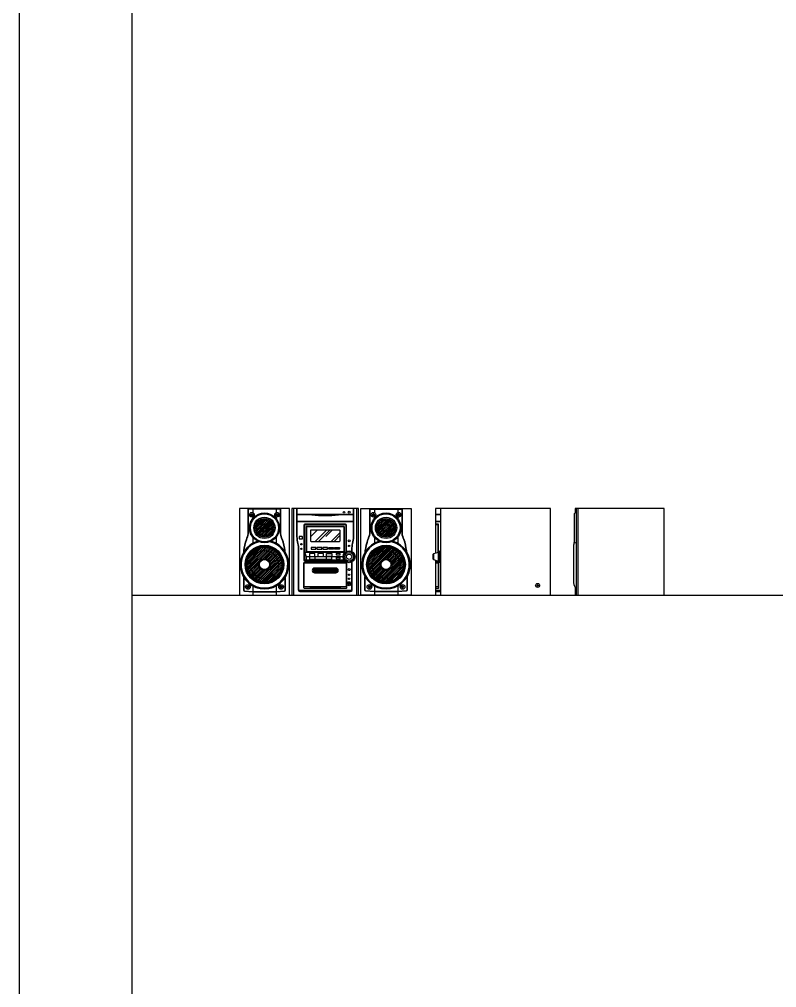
# Model space of a CAD drawing. Header units: inches. Extents: x 11.6 to 54.1, y 10.7 to 35.5.
# Drawn here: x 33.099 to 35.369, y 20.241 to 23.146 of the extents above; entities that cross this region are included whole.
import ezdxf

# ---------------------------------------------------------------- set-up
doc = ezdxf.new("R2010")
doc.units = ezdxf.units.IN
doc.header["$MEASUREMENT"] = 0
for name, color, linetype in [('02', 2, 'Continuous'), ('1', 1, 'Continuous'), ('8', 8, 'Continuous'), ('kadrbm', 4, 'Continuous')]:
    doc.layers.add(name, color=color, linetype=linetype)
pattern_1 = [(44.99999999999999, (-18.95339263581153, 25.69237392633528), (-0.002651650429449553, 0.002651650429449554), [])]
pattern_2 = [(44.99999999999999, (-18.95339263581153, 25.69237392633528), (-0.001767766952966369, 0.001767766952966369), [])]
pattern_3 = [(44.99999999999999, (-18.95339263581153, 25.69237392633528), (-0.002209708691207961, 0.002209708691207961), [])]

# ---------------------------------------------------------------- blocks, each defined once
blk = doc.blocks.new('kadrbm')
at = {"layer": 'kadrbm', "color": 4}
blk.add_lwpolyline([(0, 0), (0, 24.79716181331605), (21, 24.79716181331605), (21, 0), (0, 0)], close=True, dxfattribs=at)
blk.add_lwpolyline([(20.66310160432477, 0.325668449208024), (20.66310160432477, 24.46026341759716), (0.3368983956752345, 24.46026341759716), (0.3368983956752345, 0.325668449208024), (20.66310160432477, 0.325668449208024)], dxfattribs=at)

msp = doc.modelspace()

# ---------------------------------------------------------------- hatches: boundary and pattern name
at = {"layer": '8'}
h = msp.add_hatch(dxfattribs=at)
h.set_pattern_fill('ANSI31,_O', color=256, scale=0.02)
h.set_pattern_definition(pattern_2)
h.paths.add_polyline_path([(33.79255247557122, 21.65932767700593, 1), (33.79955247555446, 21.65932767700593, 1)])
h = msp.add_hatch(dxfattribs=at)
h.set_pattern_fill('ANSI31,_O', color=256, scale=0.03)
h.set_pattern_definition(pattern_1)
edge = h.paths.add_edge_path()
edge.add_arc((33.83356077804748, 21.62037316267975), 0.028, 0, 360)
h = msp.add_hatch(dxfattribs=at)
h.set_pattern_fill('ANSI31,_O', color=256, scale=0.02)
h.set_pattern_definition(pattern_2)
h.paths.add_polyline_path([(33.87456908052373, 21.65932767700593, 1), (33.86756908042408, 21.65932767700593, 1)])
h = msp.add_hatch(dxfattribs=at)
h.set_pattern_fill('ANSI31,_O', color=256, scale=0.025)
h.set_pattern_definition(pattern_3)
h.paths.add_polyline_path([(34.05575487854477, 21.65902676636193), (34.05575487854477, 21.66002676635122), (33.97575487858668, 21.66002676635122), (33.97575487858668, 21.65902676636193, 0.05275841578523818)])
h = msp.add_hatch(dxfattribs=at)
h.set_pattern_fill('ANSI31,_O', color=256, scale=0.02)
h.set_pattern_definition(pattern_2)
h.paths.add_polyline_path([(34.16394067670736, 21.65932767700593, 1), (34.15694067672413, 21.65932767700593, 1)])
h = msp.add_hatch(dxfattribs=at)
h.set_pattern_fill('ANSI31,_O', color=256, scale=0.03)
h.set_pattern_definition(pattern_1)
edge = h.paths.add_edge_path()
edge.add_arc((34.19794897920038, 21.62037316267975), 0.028, 0, 360)
h = msp.add_hatch(dxfattribs=at)
h.set_pattern_fill('ANSI31,_O', color=256, scale=0.02)
h.set_pattern_definition(pattern_2)
h.paths.add_polyline_path([(34.23195728157699, 21.65932767700593, 1), (34.23895728156022, 21.65932767700593, 1)])
h = msp.add_hatch(dxfattribs=at)
h.set_pattern_fill('AR-RROOF,_O', color=256, scale=0.04000000000000001, angle=45)
h.set_pattern_definition([(44.99999999999999, (-18.94311053353776, 25.78535628486731), (0.03394112549695429, 0.09050966799187808), [0.6000000000000001, -0.08000000000000002, 0.2, -0.04000000000000001]), (44.99999999999999, (-18.91963458830904, 25.83711650125639), (-0.06590235200658623, 0.009333809511662435), [0.12, -0.0132, 0.24, -0.03]), (44.99999999999999, (-18.95301002847444, 25.82354005105168), (0.1281277487510024, 0.1660286722226014), [0.3200000000000001, -0.05600000000000001, 0.16, -0.04000000000000001])])
h.paths.add_polyline_path([(33.97325487852614, 21.61352676635448, 0.4142135623730916), (33.97125487866398, 21.6115267663468), (33.97125487866398, 21.5818897218474, 0.4142135623730958), (33.97325487852614, 21.57988972183972), (34.0582548786053, 21.57988972183972, 0.4142135623730951), (34.06025487858388, 21.5818897218474), (34.06025487858388, 21.6115267663468, 0.4142135623730988), (34.0582548786053, 21.61352676635448)])
h = msp.add_hatch(dxfattribs=at)
h.set_pattern_fill('ANSI31,_O', color=256, scale=0.03)
h.set_pattern_definition(pattern_1)
edge = h.paths.add_edge_path()
edge.add_arc((33.83356077804748, 21.51014579479539), 0.05500000000000001, 0, 360)
edge = h.paths.add_edge_path(flags=17)
edge.add_arc((33.83356077804748, 21.51014579479539), 0.018, 0, 360)
h = msp.add_hatch(dxfattribs=at)
h.set_pattern_fill('ANSI31,_O', color=256, scale=0.03)
h.set_pattern_definition(pattern_1)
edge = h.paths.add_edge_path()
edge.add_arc((34.19794897920038, 21.51014579479539), 0.05500000000000001, 0, 360)
edge = h.paths.add_edge_path(flags=17)
edge.add_arc((34.19794897920038, 21.51014579479539), 0.018, 0, 360)
h = msp.add_hatch(dxfattribs=at)
h.set_pattern_fill('ANSI31,_O', color=256, scale=0.025)
h.set_pattern_definition(pattern_3)
h.paths.add_polyline_path([(34.04775487863045, 21.4865267663468, 0.9801882956804626), (34.04775487863045, 21.49852676634924), (33.98375487861741, 21.49852676634924, 0.9801882956804626), (33.98375487861741, 21.4865267663468)])
h = msp.add_hatch(dxfattribs=at)
h.set_pattern_fill('ANSI31,_O', color=256, scale=0.02)
h.set_pattern_definition(pattern_2)
h.paths.add_polyline_path([(33.78066055615019, 21.4433844475048, 1), (33.78766055613342, 21.4433844475048, 1)])
h = msp.add_hatch(dxfattribs=at)
h.set_pattern_fill('ANSI31,_O', color=256, scale=0.02)
h.set_pattern_definition(pattern_2)
h.paths.add_polyline_path([(33.88646099982835, 21.4433844475048, 1), (33.87946099984512, 21.4433844475048, 1)])
h = msp.add_hatch(dxfattribs=at)
h.set_pattern_fill('ANSI31,_O', color=256, scale=0.025)
h.set_pattern_definition(pattern_3)
h.paths.add_polyline_path([(33.97053581917245, 21.44302676634703), (33.97053581917245, 21.43802676635693), (34.060973937959, 21.43802676635693), (34.060973937959, 21.44302676634703)])
h = msp.add_hatch(dxfattribs=at)
h.set_pattern_fill('ANSI31,_O', color=256, scale=0.02)
h.set_pattern_definition(pattern_2)
h.paths.add_polyline_path([(34.09018913620204, 21.45349055169805, 1), (34.08418913614988, 21.45349055169805, 1)])
h = msp.add_hatch(dxfattribs=at)
h.set_pattern_fill('ANSI31,_O', color=256, scale=0.02)
h.set_pattern_definition(pattern_2)
h.paths.add_polyline_path([(34.15204875728633, 21.4433844475048, 1), (34.14504875730309, 21.4433844475048, 1)])
h = msp.add_hatch(dxfattribs=at)
h.set_pattern_fill('ANSI31,_O', color=256, scale=0.02)
h.set_pattern_definition(pattern_2)
h.paths.add_polyline_path([(34.24384920099802, 21.4433844475048, 1), (34.25084920098126, 21.4433844475048, 1)])

# ---------------------------------------------------------------- linework, layer by layer
at = {"layer": '02'}
for p, q in [((33.90856077800091, 21.67802676636217), (33.75856077797763, 21.67802676636217)), ((33.75856077797763, 21.67802676636217), (33.75856077797763, 21.41802676635285)), ((33.88156077799905, 21.67602676635448), (33.78556077797949, 21.67602676635448)), ((33.79856077801488, 21.67802676636217), (33.79856077801488, 21.66599144288062)), ((33.86856077796366, 21.67802676636217), (33.86856077796366, 21.66599144288062)), ((33.90856077800091, 21.41802676635285), (33.90856077800091, 21.67802676636217)), ((33.91575487864721, 21.67802676636217), (33.91575487864721, 21.41802676635285)), ((34.11575487860065, 21.67802676636217), (33.91575487864721, 21.67802676636217)), ((33.92075487853545, 21.67802676636217), (33.92075487853545, 21.41802676635285)), ((34.11075487859599, 21.41802676635285), (34.11075487859599, 21.67802676636217)), ((34.11575487860065, 21.41802676635285), (34.11575487860065, 21.67802676636217)), ((34.12294897913053, 21.41802676635285), (34.12294897913053, 21.67802676636217)), ((34.12294897913053, 21.67802676636217), (34.27294897915382, 21.67802676636217)), ((34.1499489791324, 21.67602676635448), (34.24594897915195, 21.67602676635448)), ((34.16294897916779, 21.67802676636217), (34.16294897916779, 21.66599144288062)), ((34.23294897911656, 21.67802676636217), (34.23294897911656, 21.66599144288062)), ((34.27294897915382, 21.67802676636217), (34.27294897915382, 21.41802676635285)), ((34.36086323553283, 21.67802676636217), (34.36086323553283, 21.41802676635285)), ((35.03165219175681, 21.67802676636217), (34.76465219176426, 21.67802676636217)), ((34.76465219176426, 21.67802676636217), (34.76465219176426, 21.66484025584083)), ((34.76765219179034, 21.67802676636217), (34.76765219179034, 21.41802676635285)), ((34.772652191795, 21.67802676636217), (34.772652191795, 21.41802676635285)), ((35.03165219175681, 21.41802676635285), (35.03165219175681, 21.67802676636217)), ((33.79856077801488, 21.65309645402027), (33.79856077801488, 21.64865743392744)), ((33.86856077796366, 21.65309645402027), (33.86856077796366, 21.64865743392744)), ((34.09975487853918, 21.66002676635122), (33.93175487859227, 21.66002676635122)), ((33.97575487858668, 21.65902676636193), (33.93175487859227, 21.65902676636193)), ((33.97575487858668, 21.65902676636193), (33.97575487858668, 21.66002676635122)), ((34.05575487854477, 21.65902676636193), (34.05575487854477, 21.66002676635122)), ((34.09975487853918, 21.65902676636193), (34.05575487854477, 21.65902676636193)), ((34.16294897916779, 21.65309645402027), (34.16294897916779, 21.64865743392744)), ((34.23294897911656, 21.65309645402027), (34.23294897911656, 21.64865743392744)), ((34.36086323553283, 21.66002676635122), (34.34586323563527, 21.66002676635122)), ((34.36086323553283, 21.65902676636193), (34.34586323563527, 21.65902676636193)), ((34.09975487853918, 21.63902676635786), (33.93175487859227, 21.63902676635786)), ((34.09975487853918, 21.63802676635402), (33.93175487859227, 21.63802676635402)), ((34.36086323553283, 21.63902676635786), (34.34586323563527, 21.63902676635786)), ((34.36086323553283, 21.63802676635402), (34.34586323563527, 21.63802676635402)), ((33.79856077801488, 21.59208889143207), (33.79856077801488, 21.57420826431786)), ((33.86856077796366, 21.59208889143207), (33.86856077796366, 21.57420826431786)), ((34.16294897916779, 21.59208889143207), (34.16294897916779, 21.57420826431786)), ((34.23294897911656, 21.59208889143207), (34.23294897911656, 21.57420826431786)), ((33.95325487862393, 21.54702976279674), (34.07501935270667, 21.54702976279674)), ((33.95325487862393, 21.54702976279674), (33.95825487862859, 21.53452078533024)), ((33.95825487862859, 21.53452078533024), (34.06922938859608, 21.53452078533024)), ((33.95825487862859, 21.53452078533024), (33.95825487862859, 21.52452078533548)), ((33.98495740360632, 21.53309334933016), (33.98495740360632, 21.52596970699102)), ((34.01882757012319, 21.53309334933016), (34.01882757012319, 21.52596970699102)), ((34.34006729092035, 21.54260233544352), (34.34006729092035, 21.52492691283129)), ((34.35470643300615, 21.54676462413642), (34.35470643300615, 21.52076462413839)), ((33.95825487862859, 21.52452078533548), (33.95475487863697, 21.52252676635413)), ((33.95825487862859, 21.52452078533548), (34.071741250563, 21.52452078533548)), ((34.34586323563527, 21.52102676635565), (34.35378445543866, 21.52102676635565)), ((34.34586323563527, 21.51702676635483), (34.35470643300615, 21.51702676635483)), ((34.34586323563527, 21.5150267663617), (34.35470643300615, 21.5150267663617)), ((33.79856077801488, 21.44608332528747), (33.79856077801488, 21.41802676635285)), ((33.86856077796366, 21.44608332528747), (33.86856077796366, 21.41802676635285)), ((33.97053581917245, 21.44302676634703), (33.97053581917245, 21.43802676635693)), ((34.060973937959, 21.44302676634703), (34.060973937959, 21.43802676635693)), ((34.16294897916779, 21.44608332528747), (34.16294897916779, 21.41802676635285)), ((34.23294897911656, 21.44608332528747), (34.23294897911656, 21.41802676635285)), ((34.76465219176426, 21.44229010205032), (34.76465219176426, 21.41802676635285)), ((33.75856077797763, 21.41802676635285), (33.90856077800091, 21.41802676635285)), ((33.91575487864721, 21.41802676635285), (34.11575487860065, 21.41802676635285)), ((34.09475487865094, 21.43282927196429), (33.9367597570974, 21.43282927196429)), ((34.27294897915382, 21.41802676635285), (34.12294897913053, 21.41802676635285)), ((34.36086323553283, 21.43282927196429), (34.34586323563527, 21.43282927196429)), ((34.76465219176426, 21.41802676635285), (35.03165219175681, 21.41802676635285))]:
    msp.add_line(p, q, dxfattribs=at)
for points in [[(33.77156077801302, 21.54868149253031), (33.77156077801302, 21.55117651157212, -0.06666243402232792), (33.77945163891237, 21.5857491225384, 0.06192251407236358), (33.78456077804841, 21.60249577244991), (33.78456077804841, 21.67802676636217)], [(33.77256077806052, 21.55024567011293), (33.77256077806052, 21.55113075965215, -0.0665174259571417), (33.78037756633531, 21.58537014290647, 0.06211576691700189), (33.78556077797949, 21.60240964902056), (33.78556077797949, 21.67802676636217)], [(33.89456077803444, 21.55024567011293), (33.89456077803444, 21.55113075965215, 0.0665174259571417), (33.88674398975964, 21.58537014290647, -0.06211576691700189), (33.88156077799905, 21.60240964902056), (33.88156077799905, 21.67802676636217)], [(33.89556077796552, 21.54868149253031), (33.89556077796552, 21.55117651157212, 0.06666243402232792), (33.88766991718258, 21.5857491225384, -0.06192251407236358), (33.88256077804655, 21.60249577244991), (33.88256077804655, 21.67802676636217)], [(34.09575487858202, 21.51793488911659), (34.09575487858202, 21.43302676635227, -0.4142135623730783), (34.09075487857736, 21.42802676636217), (33.94075487855408, 21.42802676636217, -0.4142135623730617), (33.93575487854942, 21.43302676635227), (33.93575487854942, 21.55599227159706, 0.05448273974874517), (33.93395822330896, 21.57319622042138, -0.04319869440575975), (33.93075487854477, 21.59390831635989), (33.93075487854477, 21.67802676636217)], [(34.10075487858668, 21.67802676636217), (34.10075487858668, 21.59390831635989, -0.04319869440575976), (34.0975515339389, 21.57319622042138, 0.05448273974874517), (34.09575487858202, 21.55599227159706), (34.09575487858202, 21.54959435914367)], [(34.13594897916592, 21.54868149253031), (34.13594897916592, 21.55117651157212, -0.06666243402232792), (34.14383984006528, 21.5857491225384, 0.06192251407236358), (34.14894897920131, 21.60249577244991), (34.14894897920131, 21.67802676636217)], [(34.13694897921342, 21.55024567011293), (34.13694897921342, 21.55113075965215, -0.0665174259571417), (34.14476576748822, 21.58537014290647, 0.06211576691700189), (34.1499489791324, 21.60240964902056), (34.1499489791324, 21.67802676636217)], [(34.25894897918734, 21.55024567011293), (34.25894897918734, 21.55113075965215, 0.0665174259571417), (34.25113219091255, 21.58537014290647, -0.06211576691700189), (34.24594897915195, 21.60240964902056), (34.24594897915195, 21.67802676636217)], [(34.25994897911843, 21.54868149253031), (34.25994897911843, 21.55117651157212, 0.06666243402232792), (34.25205811833549, 21.5857491225384, -0.06192251407236358), (34.24694897919945, 21.60249577244991), (34.24694897919945, 21.67802676636217)], [(34.34586323563527, 21.523278975094), (34.34586323563527, 21.41802676635285), (34.69086323560733, 21.41802676635285), (34.69086323560733, 21.67802676636217), (34.34686323556635, 21.67802676636217, 0.414213562373097), (34.34586323563527, 21.67702676635832), (34.34586323563527, 21.54425027319536)], [(34.76765219179034, 21.66537316267801, 0.26197165896624), (34.76165219173819, 21.66237316268104), (34.76165219173819, 21.57837316267847, 0.26197165896624), (34.76765219179034, 21.5753731626815)], [(34.09475487865094, 21.5174331347576), (34.09475487865094, 21.43302676635227, -0.4142135623725623), (34.09075487857736, 21.42902676635146), (33.94075487855408, 21.42902676635146, -0.4142135623731617), (33.93675487859692, 21.43302676635227), (33.93675487859692, 21.55598987783611, 0.05451726671494665), (33.93493278719071, 21.57342073163323, -0.04315686883169533), (33.93175487859227, 21.59394194895009), (33.93175487859227, 21.63802676635402)], [(34.07975487863697, 21.55015892391981), (34.07975487863697, 21.62802676635926, 0.4142135623730742), (34.07675487861089, 21.63102676635623), (33.95475487863697, 21.63102676635623, 0.414213562373095), (33.95175487861089, 21.62802676635926), (33.95175487861089, 21.52402676635262, 0.4142135623731182), (33.95475487863697, 21.52102676635565), (34.07446838262077, 21.52102676635565)], [(34.07825487862393, 21.54939243964924), (34.07825487862393, 21.62802676635926, 0.4142135623716743), (34.07675487861089, 21.62952676635774), (33.95475487863697, 21.62952676635774, 0.414213562373095), (33.95325487862393, 21.62802676635926), (33.95325487862393, 21.52402676635262, 0.4142135623745158), (33.95475487863697, 21.52252676635413), (34.07312540277891, 21.52252676635413)], [(34.09975487853918, 21.63802676635402), (34.09975487853918, 21.59394194895009, -0.04315686883150708), (34.09657696994073, 21.57342073163323, 0.05451726671532896), (34.09475487865094, 21.55598987783611), (34.09475487865094, 21.55009611351721)], [(34.76237230886291, 21.57748021685126, 0.05587555961322213), (34.75965219175961, 21.56514579480296), (34.75965219175961, 21.45514579480238, 0.07867289373517498), (34.76765219179034, 21.43714579479143)], [(34.35570643305365, 21.51929875325601), (34.35570643305365, 21.43902676636077, -0.414213562373095), (34.35470643300615, 21.43802676635693), (34.34586323563527, 21.43802676635693)], [(33.77056077796552, 21.47326761697201), (33.77056077796552, 21.43374172904311, 0.3853135861201864), (33.77326226687111, 21.4307566174744), (33.7984118937613, 21.42804165477588, 0.02492232113540707), (33.7987104048818, 21.42802676636217), (33.86841115121316, 21.42802676636217, 0.0249223211354104), (33.86870966233365, 21.42804165477588), (33.89385928922385, 21.4307566174744, 0.3853135861201932), (33.89656077801302, 21.43374172904311), (33.89656077801302, 21.47326761697201)], [(33.77156077801302, 21.47161009706048), (33.77156077801302, 21.43374172904311, 0.3858213379502566), (33.7733652896579, 21.43175130589822), (33.79851491654809, 21.42903634321425, 0.0244800134475992), (33.7987104048818, 21.42902676635146), (33.86841115121316, 21.42902676635146, 0.02448001344669297), (33.86860663954686, 21.42903634321425), (33.89375626643706, 21.43175130589822, 0.3858213379424028), (33.89556077796552, 21.43374172904311), (33.89556077796552, 21.47161009706048)], [(34.26094897916592, 21.47326761697201), (34.26094897916592, 21.43374172904311, -0.3853135861201864), (34.25824749026034, 21.4307566174744), (34.23309786348656, 21.42804165477588, -0.02492232113540707), (34.23279935236607, 21.42802676636217), (34.1630986060347, 21.42802676636217, -0.0249223211354104), (34.16280009491421, 21.42804165477588), (34.13765046802401, 21.4307566174744, -0.3853135861201932), (34.13494897911843, 21.43374172904311), (34.13494897911843, 21.47326761697201)], [(34.25994897911843, 21.47161009706048), (34.25994897911843, 21.43374172904311, -0.3858213379502566), (34.25814446758996, 21.43175130589822), (34.23299484069977, 21.42903634321425, -0.0244800134475992), (34.23279935236607, 21.42902676635146), (34.1630986060347, 21.42902676635146, -0.02448001344669297), (34.162903117701, 21.42903634321425), (34.1377534908108, 21.43175130589822, -0.3858213379424028), (34.13594897916592, 21.43374172904311), (34.13594897916592, 21.47161009706048)]]:
    msp.add_lwpolyline(points, format="xyb", dxfattribs=at)
for points in [[(33.93175487859227, 21.66002676635122), (33.93175487859227, 21.67802676636217)], [(34.09975487853918, 21.67802676636217), (34.09975487853918, 21.66002676635122)], [(33.93175487859227, 21.63902676635786), (33.93175487859227, 21.65902676636193)], [(34.09975487853918, 21.65902676636193), (34.09975487853918, 21.63902676635786)], [(34.35570643305365, 21.5482304950188), (34.35570643305365, 21.63102676635623), (34.34586323563527, 21.63102676635623)], [(34.35470643300615, 21.54676462413642), (34.35470643300615, 21.62952676635774), (34.34586323563527, 21.62952676635774)], [(34.35470643300615, 21.52076462413839), (34.35470643300615, 21.44302676634703)], [(34.35570643305365, 21.44302676634703), (34.34586323563527, 21.44302676634703)], [(34.36086323553283, 21.42902676635146), (34.34586323563527, 21.42902676635146)], [(34.36086323553283, 21.42802676636217), (34.34586323563527, 21.42802676636217)]]:
    msp.add_lwpolyline(points, dxfattribs=at)
for points in [[(34.07125487864069, 21.62452676635309), (33.96025487860717, 21.62452676635309, 0.414213562373095), (33.95825487862859, 21.62252676635995), (33.95825487862859, 21.55088972184473, 0.4142135623731399), (33.96025487860717, 21.54888972185159), (34.07125487864069, 21.54888972185159, 0.414213562373095), (34.07325487861927, 21.55088972184473), (34.07325487861927, 21.62252676635995, 0.414213562373095)], [(34.07125487864069, 21.62352676634924), (33.96025487860717, 21.62352676634924, 0.4142135623730951), (33.95925487855967, 21.62252676635995), (33.95925487855967, 21.55088972184473, 0.4142135623730951), (33.96025487860717, 21.54988972184088), (34.07125487864069, 21.54988972184088, 0.4142135623752262), (34.07225487857178, 21.55088972184473), (34.07225487857178, 21.62252676635995, 0.4142135623752262)], [(34.0582548786053, 21.61352676635448), (33.97325487852614, 21.61352676635448, 0.4142135623731584), (33.97125487866398, 21.6115267663468), (33.97125487866398, 21.5818897218474, 0.4142135623731624), (33.97325487852614, 21.57988972183972), (34.0582548786053, 21.57988972183972, 0.4142135623730951), (34.06025487858388, 21.5818897218474), (34.06025487858388, 21.6115267663468, 0.4142135623731655)], [(33.93817816114571, 21.58726703121516), (33.94685036268603, 21.58726703121516, 0.414213562373095), (33.94745036271453, 21.58786703121456), (33.94745036271453, 21.59339672020593, 0.4142135623725784), (33.94685036268603, 21.59399672020533), (33.93817816114571, 21.59399672020533, 0.414213562373095), (33.93757816111721, 21.59339672020593), (33.93757816111721, 21.58786703121456, 0.414213562373095)], [(33.97432975993544, 21.5565469209601), (33.98678342926834, 21.5565469209601, 0.414213562373095), (33.98778342931583, 21.55754692094939), (33.98778342931583, 21.56067056328772, 0.4142135623725784), (33.98678342926834, 21.56167056329156), (33.97432975993544, 21.56167056329156, 0.414213562373095), (33.97332975988794, 21.56067056328772), (33.97332975988794, 21.55754692094939, 0.414213562373095)], [(33.99192890185915, 21.5565469209601), (34.00438257130846, 21.5565469209601, 0.414213562373095), (34.00538257135596, 21.55754692094939), (34.00538257135596, 21.56067056328772, 0.4142135623725784), (34.00438257130846, 21.56167056329156), (33.99192890185915, 21.56167056329156, 0.414213562373095), (33.99092890192806, 21.56067056328772), (33.99092890192806, 21.55754692094939, 0.414213562373095)], [(34.00952804389927, 21.5565469209601), (34.02198171334859, 21.5565469209601, 0.414213562373095), (34.02298171327967, 21.55754692094939), (34.02298171327967, 21.56067056328772, 0.4142135623725784), (34.02198171334859, 21.56167056329156), (34.00952804389927, 21.56167056329156, 0.414213562373095), (34.00852804385178, 21.56067056328772), (34.00852804385178, 21.55754692094939, 0.414213562373095)], [(34.0395808552723, 21.5565469209601), (34.02712718582298, 21.5565469209601, -0.414213562373095), (34.0261271858919, 21.55754692094939), (34.0261271858919, 21.56067056328772, -0.4142135623725784), (34.02712718582298, 21.56167056329156), (34.0395808552723, 21.56167056329156, -0.414213562373095), (34.0405808553198, 21.56067056328772), (34.0405808553198, 21.55754692094939, -0.414213562373095)], [(34.05717999731242, 21.5565469209601), (34.04472632786311, 21.5565469209601, -0.414213562373095), (34.04372632793203, 21.55754692094939), (34.04372632793203, 21.56067056328772, -0.4142135623725784), (34.04472632786311, 21.56167056329156), (34.05717999731242, 21.56167056329156, -0.414213562373095), (34.05817999735992, 21.56067056328772), (34.05817999735992, 21.55754692094939, -0.414213562373095)], [(33.96919127424299, 21.53452078533024), (33.98364494367089, 21.53452078533024, 0.414213562373095), (33.98464494371839, 21.53552078533409), (33.98464494371839, 21.542656300479, 0.4142135623725784), (33.98364494367089, 21.54365630048284), (33.96919127424299, 21.54365630048284, 0.414213562373095), (33.96819127431191, 21.542656300479), (33.96819127431191, 21.53552078533409, 0.414213562373095)], [(33.96919127424299, 21.52596970699102), (34.0345936993701, 21.52596970699102, 0.414213562373095), (34.0355936994176, 21.52696970699486), (34.0355936994176, 21.53209334934087, 0.4142135623725784), (34.0345936993701, 21.53309334933016), (33.96919127424299, 21.53309334933016, 0.414213562373095), (33.96819127431191, 21.53209334934087), (33.96819127431191, 21.52696970699486, 0.414213562373095)], [(33.99466565215081, 21.53452078533024), (34.0091193215787, 21.53452078533024, 0.414213562373095), (34.01011932150978, 21.53552078533409), (34.01011932150978, 21.542656300479, 0.4142135623725784), (34.0091193215787, 21.54365630048284), (33.99466565215081, 21.54365630048284, 0.414213562373095), (33.99366565210331, 21.542656300479), (33.99366565210331, 21.53552078533409, 0.414213562373095)], [(34.0345936993701, 21.53452078533024), (34.0201400299422, 21.53452078533024, -0.414213562373095), (34.01914003001112, 21.53552078533409), (34.01914003001112, 21.542656300479, -0.4142135623725784), (34.0201400299422, 21.54365630048284), (34.0345936993701, 21.54365630048284, -0.414213562373095), (34.0355936994176, 21.542656300479), (34.0355936994176, 21.53552078533409, -0.414213562373095)], [(34.0496113330457, 21.53937227250441), (34.05957426862843, 21.53937227250441, 0.414213562373095), (34.06037426855001, 21.54017227249875), (34.06037426855001, 21.54267118637523, 0.4142135623725784), (34.05957426862843, 21.54347118636957), (34.0496113330457, 21.54347118636957, 0.414213562373095), (34.04881133312411, 21.54267118637523), (34.04881133312411, 21.54017227249875, 0.414213562373095)], [(34.0496113330457, 21.52731993682988), (34.05957426862843, 21.52731993682988, 0.414213562373095), (34.06037426855001, 21.52811993683878), (34.06037426855001, 21.53061885070071, 0.4142135623725784), (34.05957426862843, 21.53141885069505), (34.0496113330457, 21.53141885069505, 0.414213562373095), (34.04881133312411, 21.53061885070071), (34.04881133312411, 21.52811993683878, 0.414213562373095)], [(34.35820454380993, 21.51576462413374), (34.35820454380993, 21.55176462414107, 0.008319776973141171), (34.35470643300615, 21.54676462413642), (34.35470643300615, 21.54676462413642), (34.34006729092035, 21.54260233544352, 0.2808237525465321), (34.33844119146053, 21.53993542756376), (34.33844119146053, 21.52759382071105, 0.2808237525462285), (34.34006729092035, 21.52492691283129), (34.35470643300615, 21.52076462413839), (34.35470643300615, 21.52076462413839, 0.008319776972991764)], [(33.95475487863697, 21.51702676635483), (34.07675487861089, 21.51702676635483, -0.4142135623730949), (34.07975487863697, 21.51402676635786), (34.07975487863697, 21.44202676635774, -0.4853325087460777), (34.07675487861089, 21.43802676635693), (33.95475487863697, 21.43802676635693, -0.4853325087469231), (33.95175487861089, 21.44202676635774), (33.95175487861089, 21.51402676635786, -0.4142135623730951)], [(33.95475487863697, 21.5150267663617), (34.07675487861089, 21.5150267663617, -0.4142135623730951), (34.07875487858947, 21.51302676635402), (34.07875487858947, 21.44588337538022, -0.5007219860525343), (34.07674196407716, 21.44302676634703), (33.9547677931707, 21.44302676634703, -0.5007219860460125), (33.95275487865839, 21.44588337538022), (33.95275487865839, 21.51302676635402, -0.4142135623741606)], [(34.04776449698075, 21.48552676635751, 0.9816443079429604), (34.04776449698075, 21.49952676635309), (33.98374526015069, 21.49952676635309, 0.9816443079440628), (33.98374526015069, 21.48552676635751)], [(34.04775487863045, 21.4865267663468, 0.9801882956804642), (34.04775487863045, 21.49852676634924), (33.98375487861741, 21.49852676634924, 0.9801882956804643), (33.98375487861741, 21.4865267663468)]]:
    msp.add_lwpolyline(points, format="xyb", close=True, dxfattribs=at)
for centre, radius in [((33.83356077804748, 21.62037316267975), 0.04500000000000001), ((33.79583500918053, 21.65954394844317), 0.007000000000000001), ((33.83356077804748, 21.62037316267975), 0.042), ((33.79605247556284, 21.65932767700593), 0.003500000000000001), ((33.83356077804748, 21.62037316267975), 0.032), ((33.83356077804748, 21.62037316267975), 0.028), ((33.83356077804748, 21.62037316267975), 0.023), ((33.87128654679801, 21.65954394844317), 0.007000000000000001), ((33.8710690804157, 21.65932767700593), 0.003500000000000001), ((34.07199948628951, 21.66707271207139), 0.002), ((34.08719944568403, 21.66707271207139), 0.003), ((34.19794897920038, 21.62037316267975), 0.04500000000000001), ((34.16022321033343, 21.65954394844317), 0.007000000000000001), ((34.19794897920038, 21.62037316267975), 0.042), ((34.16044067671574, 21.65932767700593), 0.003500000000000001), ((34.19794897920038, 21.62037316267975), 0.032), ((34.19794897920038, 21.62037316267975), 0.028), ((34.19794897920038, 21.62037316267975), 0.023), ((34.23567474795092, 21.65954394844317), 0.007000000000000001), ((34.23545728156861, 21.65932767700593), 0.003500000000000001), ((33.83356077804748, 21.62037316267975), 0.013), ((33.83356077804748, 21.62037316267975), 0.01), ((34.19794897920038, 21.62037316267975), 0.013), ((34.19794897920038, 21.62037316267975), 0.01), ((34.08718913617596, 21.58133164633779), 0.003), ((33.83356077804748, 21.51014579479539), 0.058), ((33.83356077804748, 21.51014579479539), 0.05500000000000001), ((33.83356077804748, 21.51014579479539), 0.052), ((33.94443363287538, 21.57104941501763), 0.002), ((33.94443363287538, 21.55738905320192), 0.002), ((34.08718913617596, 21.56613168689961), 0.002), ((34.19794897920038, 21.51014579479539), 0.058), ((34.19794897920038, 21.51014579479539), 0.05500000000000001), ((34.19794897920038, 21.51014579479539), 0.052), ((33.83356077804748, 21.51014579479539), 0.042), ((33.83356077804748, 21.51014579479539), 0.018), ((34.08718636130035, 21.53376462414468), 0.018), ((34.08718636130035, 21.53376462414468), 0.017), ((34.08718636130035, 21.53376462414468), 0.013), ((34.08718636130035, 21.53376462414468), 0.008), ((34.19794897920038, 21.51014579479539), 0.042), ((34.19794897920038, 21.51014579479539), 0.018), ((33.83356077804748, 21.51014579479539), 0.015), ((34.08718913617596, 21.49499813780727), 0.003), ((34.19794897920038, 21.51014579479539), 0.015), ((34.08718913617596, 21.47979817835454), 0.002), ((34.08718913617596, 21.46752128394161), 0.002), ((33.7839430897595, 21.44316817605301), 0.007000000000000001), ((33.78416055614181, 21.4433844475048), 0.003500000000000001), ((33.88317846621904, 21.44316817605301), 0.007000000000000001), ((33.88296099983673, 21.4433844475048), 0.003500000000000001), ((34.08718913617596, 21.45249055169421), 0.006), ((34.08718913617596, 21.45349055169805), 0.003), ((34.1483312909124, 21.44316817605301), 0.007000000000000001), ((34.14854875729471, 21.4433844475048), 0.003500000000000001), ((34.24756666737195, 21.44316817605301), 0.007000000000000001), ((34.24734920098964, 21.4433844475048), 0.003500000000000001), ((34.65244239613931, 21.44747333518768), 0.006), ((34.65244239613931, 21.44747333518768), 0.002)]:
    msp.add_circle(centre, radius, dxfattribs=at)
for centre, radius, start, end in [((34.01575487862393, 22.03705803765348), 0.3801416079353721, 263.9599308281176, 276.0400691718758), ((33.83356077804748, 21.51014579479539), 0.073, 106.2015515637105, 73.79844843628952), ((33.83356077804748, 21.51014579479539), 0.07, 103.1842672620762, 76.81573273792382), ((34.19794897920038, 21.51014579479539), 0.073, 106.2015515637105, 73.79844843628952), ((34.19794897920038, 21.51014579479539), 0.07, 103.1842672620762, 76.81573273792382)]:
    msp.add_arc(centre, radius, start, end, dxfattribs=at)
at = {"layer": '1'}
msp.add_line((33.43569185327325, 21.41802676635285), (53.76189506192278, 21.41802676635285), dxfattribs=at)

# ---------------------------------------------------------------- block references
at = {"layer": 'kadrbm'}
msp.add_blockref('kadrbm', (33.09879345759779, 10.746361893695), dxfattribs=at)

doc.saveas('drawing.dxf')
